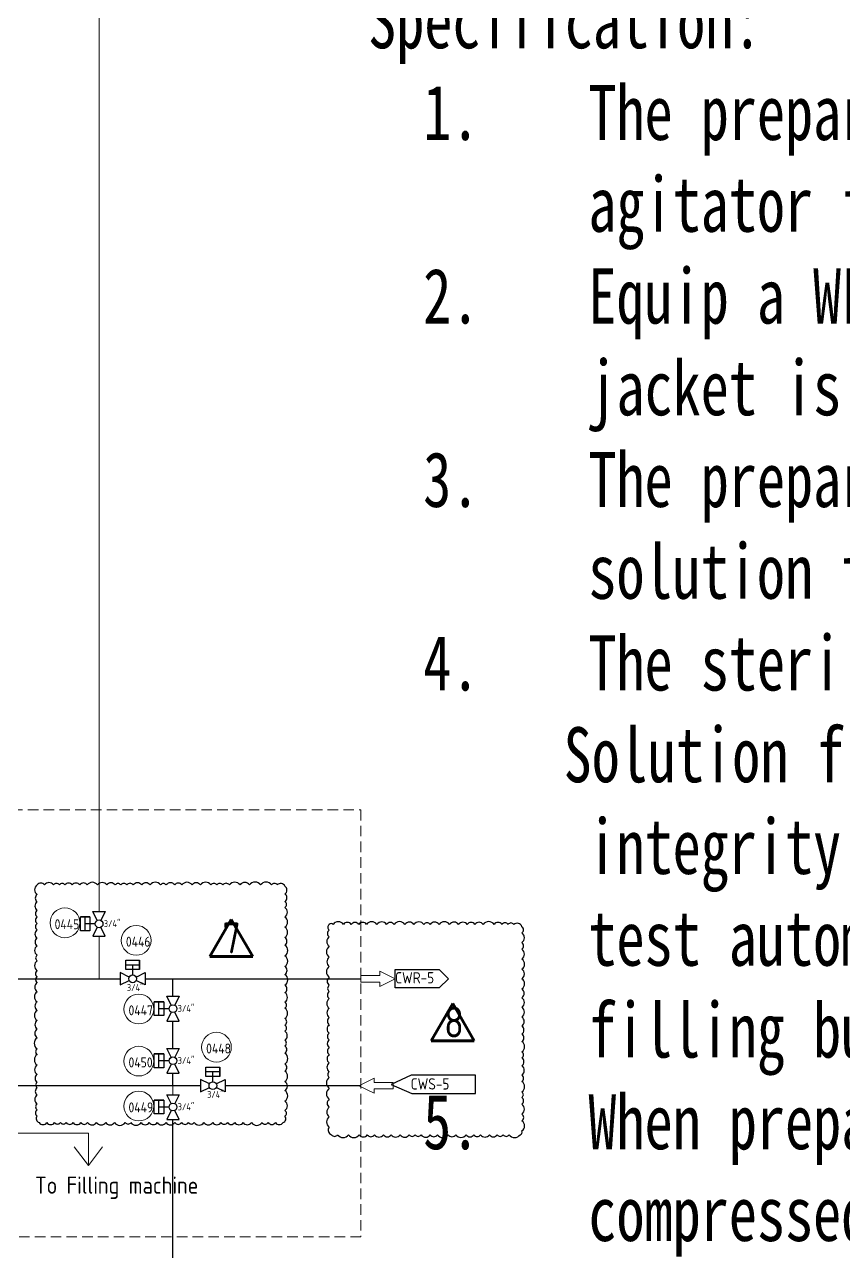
# Model space of a CAD drawing. Header units: millimetres. Extents: x -68339142 to 208, y -167 to 82456658.
# Drawn here: x -68325444 to -68324455, y 82448922 to 82450404 of the extents above; entities that cross this region are included whole.
import ezdxf

# ---------------------------------------------------------------- set-up
doc = ezdxf.new("R2010")
doc.units = ezdxf.units.MM
doc.header["$MEASUREMENT"] = 0
doc.linetypes.add('HIDDEN', pattern=[9.525, 6.35, -3.175])
doc.layers.add('Langurage', color=7, linetype='Continuous', lineweight=0)
doc.layers.add('Modle', color=161, linetype='Continuous', lineweight=70)
for name, color, linetype in [('冷冻水出', 52, 'Continuous'), ('压缩空气', 130, 'Continuous'), ('排管', 10, 'Continuous'), ('药液', 210, 'Continuous')]:
    doc.layers.add(name, color=color, linetype=linetype)
doc.styles.add('I(3.5)', font='simfang.ttf', dxfattribs={"width": 0.75})
doc.styles.get("Standard").update_dxf_attribs({"font": 'gbenor.shx', "bigfont": 'gbcbig.shx'})

# ---------------------------------------------------------------- blocks, each defined once
blk = doc.blocks.new('*U463')
at = {"color": 0}
for p, q in [((-5.6, 11.2), (5.6, 11.2)), ((-1.6, 3.1), (-5.6, 11.2)), ((5.6, 11.2), (1.6, 3.1)), ((-16.9, -6.3), (-16.9, 6.3)), ((-12.7, -6.3), (-12.7, 6.3)), ((-8.4, 6.3), (-8.4, -6.3)), ((-8.4, -6.3), (-16.9, -6.3)), ((-3.5, 0), (-12.7, 0)), ((-1.6, -3.1), (-5.6, -11.3)), ((5.6, -11.3), (1.6, -3.1)), ((-5.6, -11.3), (5.6, -11.3))]:
    blk.add_line(p, q, dxfattribs=at)
blk.add_lwpolyline([(-8.4, 6.3), (-8.4, 6.3), (-16.9, 6.3), (-16.9, 6.3)], close=True, dxfattribs=at)
at = {"color": 1, "linetype": 'ByBlock', "lineweight": 9}
blk.add_circle((-30.9, 0.9), 13.5, dxfattribs=at)
at = {"color": 0}
blk.add_circle((0, 0), 3.52, dxfattribs=at)
at = {"color": 1, "linetype": 'ByBlock', "lineweight": 9}
for tag, p, height, flags in [('YQJ_CODE', (-37.9, 3.3), 9, 2), ('YQJ_ITEMID', (12.3, -9.3), 5, 1), ('YQJ_CLASS_NAME', (12.3, -15), 5, 1), ('供电电源', (13.4, -26.4), 5, 1), ('品牌', (13.5, -20.6), 5, 1), ('控制方式', (13.7, -33.1), 5, 1), ('输出信号类型2', (14, -46.4), 5, 1), ('输出信号类型1', (14.2, -39.4), 5, 1)]:
    blk.add_attdef(tag, p, '', height=height, dxfattribs=dict(at, flags=flags))
for tag, p, height in [('YQJ_NO', (-40.3, -4.8), 9), ('尺寸', (4.2, -3), 6.3)]:
    blk.add_attdef(tag, p, '', height=height, dxfattribs=at)
blk = doc.blocks.new('*U466')
at = {"color": 0}
for p, q in [((-5.6, 11.2), (5.6, 11.2)), ((-1.6, 3.1), (-5.6, 11.2)), ((5.6, 11.2), (1.6, 3.1)), ((-16.9, -6.3), (-16.9, 6.3)), ((-12.7, -6.3), (-12.7, 6.3)), ((-8.4, 6.3), (-8.4, -6.3)), ((-8.4, -6.3), (-16.9, -6.3)), ((-3.5, 0), (-12.7, 0)), ((-1.6, -3.1), (-5.6, -11.3)), ((5.6, -11.3), (1.6, -3.1)), ((-5.6, -11.3), (5.6, -11.3))]:
    blk.add_line(p, q, dxfattribs=at)
blk.add_lwpolyline([(-8.4, 6.3), (-8.4, 6.3), (-16.9, 6.3), (-16.9, 6.3)], close=True, dxfattribs=at)
at = {"color": 1, "linetype": 'ByBlock', "lineweight": 9}
blk.add_circle((-30.9, -0.3), 13.5, dxfattribs=at)
at = {"color": 0}
blk.add_circle((0, 0), 3.52, dxfattribs=at)
at = {"color": 1, "linetype": 'ByBlock', "lineweight": 9}
for tag, p, height, flags in [('YQJ_CODE', (-37.9, 2.1), 9, 2), ('YQJ_ITEMID', (12.3, -9.3), 5, 1), ('YQJ_CLASS_NAME', (12.3, -15), 5, 1), ('供电电源', (13.4, -26.4), 5, 1), ('品牌', (13.5, -20.6), 5, 1), ('控制方式', (13.7, -33.1), 5, 1), ('输出信号类型2', (14, -46.4), 5, 1), ('输出信号类型1', (14.2, -39.4), 5, 1)]:
    blk.add_attdef(tag, p, '', height=height, dxfattribs=dict(at, flags=flags))
for tag, p, height in [('YQJ_NO', (-40.3, -6), 9), ('尺寸', (4.2, -3), 6.3)]:
    blk.add_attdef(tag, p, '', height=height, dxfattribs=at)
blk = doc.blocks.new('*U46')
at = {"color": 0}
for p, q in [((-6.3, 8.4), (-6.3, 16.9)), ((-6.3, 16.9), (6.3, 16.9)), ((-6.3, 12.7), (6.3, 12.7)), ((0, 3.5), (0, 12.7)), ((-3.1, 1.6), (-11.3, 5.6)), ((-11.3, 5.6), (-11.3, -5.6)), ((6.3, 8.4), (-6.3, 8.4)), ((3.1, 1.6), (11.2, 5.6)), ((11.2, 5.6), (11.2, -5.6)), ((-11.3, -5.6), (-3.1, -1.6)), ((11.2, -5.6), (3.1, -1.6))]:
    blk.add_line(p, q, dxfattribs=at)
blk.add_lwpolyline([(6.3, 8.4), (6.3, 8.4), (6.3, 16.9), (6.3, 16.9)], close=True, dxfattribs=at)
at = {"color": 1, "linetype": 'ByBlock', "lineweight": 9}
blk.add_circle((3.2, 34.9), 13.5, dxfattribs=at)
at = {"color": 0}
blk.add_circle((0, 0), 3.52, dxfattribs=at)
at = {"color": 1, "linetype": 'ByBlock', "lineweight": 9}
for tag, p, height, flags in [('YQJ_CODE', (-3.8, 37.3), 9, 2), ('YQJ_ITEMID', (12.3, -9.3), 5, 1), ('YQJ_CLASS_NAME', (12.3, -15), 5, 1), ('供电电源', (13.4, -26.4), 5, 1), ('品牌', (13.5, -20.6), 5, 1), ('控制方式', (13.7, -33.1), 5, 1), ('输出信号类型2', (14, -46.4), 5, 1), ('输出信号类型1', (14.2, -39.4), 5, 1)]:
    blk.add_attdef(tag, p, '', height=height, dxfattribs=dict(at, flags=flags))
for tag, p, height in [('YQJ_NO', (-6.2, 29.2), 9), ('尺寸', (-5.3, -11.1), 6.3)]:
    blk.add_attdef(tag, p, '', height=height, dxfattribs=at)
blk = doc.blocks.new('Outlet_v1')
at = {"lineweight": 0}
for p, q in [((-82.6, -0.1), (-45.6, 18.5)), ((-45.6, 7.7), (-45.6, 18.5)), ((0, 7.7), (-45.6, 7.7)), ((0, -7.7), (0, 7.7)), ((-82.6, -0.1), (-45.5, -18.5)), ((0, -7.7), (-45.5, -7.8)), ((-45.5, -18.5), (-45.5, -7.8))]:
    blk.add_line(p, q, dxfattribs=at)
blk = doc.blocks.new('LINK_LEFT_0')
at = {"color": 4}
blk.add_lwpolyline([(106.4, 22.2), (128.6, 0), (106.4, -22.2), (0, -22.2), (0, 0), (0, 22.2), (106.4, 22.2)], dxfattribs=at)
blk.add_attdef('ID', (0, -11.1), '', height=27.2, dxfattribs=at)
blk = doc.blocks.new('LINK_01')
at = {"color": 4}
blk.add_lwpolyline([(-155.2, 22.2), (-203.5, 0), (-153.4, -22.2), (0, -22.2), (0, 0), (0, 22.2), (-155.2, 22.2)], dxfattribs=at)
blk.add_attdef('ID', (-156.3, -12.4), '', height=27.2, dxfattribs=at)

msp = doc.modelspace()

# ---------------------------------------------------------------- linework, layer by layer
msp.add_line((-68325264.72251, 82449250.93412), (-68325037.74594, 82449250.93412))
at = {"color": 5}
for p, q in [((-68325565.89365, 82449121.88019), (-68325231.46194, 82449121.88019)), ((-68325201.51444, 82449121.88019), (-68325037.74594, 82449121.88019))]:
    msp.add_line(p, q, dxfattribs=at)
for points in [[(-68325428.78573, 82449364.30507, 0.52056705), (-68325428.78573, 82449352.64924, 0.52056705), (-68325428.78573, 82449344.01759, 0.52056705), (-68325428.78573, 82449333.69928, 0.52056705), (-68325428.78573, 82449325.66213, 0.52056705), (-68325428.78573, 82449317.64898, 0.52056705), (-68325428.78573, 82449310.03217, 0.52056705), (-68325428.78573, 82449299.94255, 0.52056705), (-68325428.78573, 82449290.76075, 0.52056705), (-68325428.78573, 82449279.47134, 0.52056705), (-68325428.78573, 82449272.73835, 0.52056705), (-68325428.78573, 82449260.72443, 0.52056705), (-68325428.78573, 82449253.45493, 0.52056705), (-68325428.78573, 82449246.38277, 0.52056705), (-68325428.78573, 82449235.35318, 0.52056705), (-68325428.78573, 82449223.18179, 0.52056705), (-68325428.78573, 82449212.80386, 0.52056705), (-68325428.78573, 82449200.62922, 0.52056705), (-68325428.78573, 82449190.36299, 0.52056705), (-68325428.78573, 82449179.67623, 0.52056705), (-68325428.78573, 82449166.42285, 0.52056705), (-68325428.78573, 82449159.4276, 0.52056705), (-68325428.78573, 82449146.76303, 0.52056705), (-68325428.78573, 82449135.45348, 0.52056705), (-68325428.78573, 82449126.05093, 0.52056705), (-68325428.78573, 82449119.30471, 0.52056705), (-68325428.78573, 82449110.5809, 0.52056705), (-68325428.78573, 82449099.7804, 0.52056705), (-68325428.78573, 82449092.67813, 0.52056705), (-68325428.78573, 82449085.08756, 0.52056705), (-68325426.28586, 82449077.27666, 0.52056705), (-68325417.12339, 82449077.27666, 0.52056705), (-68325407.58656, 82449077.27666, 0.52056705), (-68325400.52437, 82449077.27666, 0.52056705), (-68325393.6282, 82449077.27666, 0.52056705), (-68325385.20042, 82449077.27666, 0.52056705), (-68325375.9295, 82449077.27666, 0.52056705), (-68325367.7833, 82449077.27666, 0.52056705), (-68325356.96551, 82449077.27666, 0.52056705), (-68325345.92432, 82449077.27666, 0.52056705), (-68325335.32198, 82449077.27666, 0.52056705), (-68325322.26332, 82449077.27666, 0.52056705), (-68325315.49187, 82449077.27666, 0.52056705), (-68325303.27836, 82449077.27666, 0.52056705), (-68325293.28192, 82449077.27666, 0.52056705), (-68325283.84641, 82449077.27666, 0.52056705), (-68325273.10023, 82449077.27666, 0.52056705), (-68325262.47674, 82449077.27666, 0.52056705), (-68325254.32301, 82449077.27666, 0.52056705), (-68325246.0177, 82449077.27666, 0.52056705), (-68325239.08064, 82449077.27666, 0.52056705), (-68325227.2421, 82449077.27666, 0.52056705), (-68325216.66764, 82449077.27666, 0.52056705), (-68325206.77924, 82449077.27666, 0.52056705), (-68325198.92744, 82449077.27666, 0.52056705), (-68325190.09314, 82449077.27666, 0.52056705), (-68325179.92112, 82449077.27666, 0.52056705), (-68325169.99325, 82449077.27666, 0.52056705), (-68325157.17975, 82449077.27666, 0.52056705), (-68325149.86303, 82449077.27666, 0.52056705), (-68325141.06068, 82449077.27666, 0.52056705), (-68325131.79608, 82449077.27666, 0.52056705), (-68325129.4819, 82449085.03298, 0.52056705), (-68325129.4819, 82449091.92507, 0.52056705), (-68325129.4819, 82449103.18172, 0.52056705), (-68325129.4819, 82449115.87722, 0.52056705), (-68325129.4819, 82449126.93326, 0.52056705), (-68325129.4819, 82449139.39153, 0.52056705), (-68325129.4819, 82449147.97964, 0.52056705), (-68325129.4819, 82449161.13678, 0.52056705), (-68325129.4819, 82449169.80587, 0.52056705), (-68325129.4819, 82449176.66236, 0.52056705), (-68325129.4819, 82449187.6474, 0.52056705), (-68325129.4819, 82449194.92402, 0.52056705), (-68325129.4819, 82449203.04642, 0.52056705), (-68325129.4819, 82449215.54599, 0.52056705), (-68325129.4819, 82449222.60614, 0.52056705), (-68325129.4819, 82449234.27174, 0.52056705), (-68325129.4819, 82449243.16768, 0.52056705), (-68325129.4819, 82449256.17508, 0.52056705), (-68325129.4819, 82449265.9469, 0.52056705), (-68325129.4819, 82449278.60883, 0.52056705), (-68325129.4819, 82449291.61562, 0.52056705), (-68325129.4819, 82449300.85011, 0.52056705), (-68325129.4819, 82449313.36005, 0.52056705), (-68325129.4819, 82449325.59391, 0.52056705), (-68325129.4819, 82449337.06032, 0.52056705), (-68325129.4819, 82449344.45272, 0.52056705), (-68325129.4819, 82449353.34825, 0.52056705), (-68325129.4819, 82449362.76464, 0.52056705), (-68325138.74888, 82449364.30507, 0.52056705), (-68325145.72562, 82449364.30507, 0.52056705), (-68325158.89273, 82449364.30507, 0.52056705), (-68325172.21528, 82449364.30507, 0.52056705), (-68325183.76104, 82449364.30507, 0.52056705), (-68325196.63558, 82449364.30507, 0.52056705), (-68325204.65951, 82449364.30507, 0.52056705), (-68325211.76462, 82449364.30507, 0.52056705), (-68325218.89293, 82449364.30507, 0.52056705), (-68325231.58415, 82449364.30507, 0.52056705), (-68325241.7281, 82449364.30507, 0.52056705), (-68325253.97477, 82449364.30507, 0.52056705), (-68325262.54294, 82449364.30507, 0.52056705), (-68325272.88668, 82449364.30507, 0.52056705), (-68325279.79384, 82449364.30507, 0.52056705), (-68325292.33959, 82449364.30507, 0.52056705), (-68325302.31935, 82449364.30507, 0.52056705), (-68325312.60856, 82449364.30507, 0.52056705), (-68325320.48518, 82449364.30507, 0.52056705), (-68325327.66721, 82449364.30507, 0.52056705), (-68325334.55422, 82449364.30507, 0.52056705), (-68325344.65381, 82449364.30507, 0.52056705), (-68325355.89032, 82449364.30507, 0.52056705), (-68325368.12152, 82449364.30507, 0.52056705), (-68325377.30109, 82449364.30507, 0.52056705), (-68325386.39479, 82449364.30507, 0.52056705), (-68325395.13, 82449364.30507, 0.52056705), (-68325401.79972, 82449364.30507, 0.52056705), (-68325409.05946, 82449364.30507, 0.52056705), (-68325419.78895, 82449364.30507, 0.52056705)], [(-68325075.99731, 82449316.60496, 0.52056705), (-68325075.99731, 82449309.8093, 0.52056705), (-68325075.99731, 82449301.52373, 0.52056705), (-68325075.99731, 82449290.2388, 0.52056705), (-68325075.99731, 82449277.00109, 0.52056705), (-68325075.99731, 82449265.87506, 0.52056705), (-68325075.99731, 82449252.78282, 0.52056705), (-68325075.99731, 82449243.09849, 0.52056705), (-68325075.99731, 82449235.48351, 0.52056705), (-68325075.99731, 82449226.98573, 0.52056705), (-68325075.99731, 82449215.21678, 0.52056705), (-68325075.99731, 82449204.18617, 0.52056705), (-68325075.99731, 82449195.32888, 0.52056705), (-68325075.99731, 82449185.29317, 0.52056705), (-68325075.99731, 82449177.25094, 0.52056705), (-68325075.99731, 82449167.74035, 0.52056705), (-68325075.99731, 82449159.44115, 0.52056705), (-68325075.99731, 82449149.39669, 0.52056705), (-68325075.99731, 82449138.66394, 0.52056705), (-68325075.99731, 82449131.87113, 0.52056705), (-68325075.99731, 82449118.65316, 0.52056705), (-68325075.99731, 82449105.4712, 0.52056705), (-68325075.99731, 82449095.73457, 0.52056705), (-68325075.99731, 82449084.1589, 0.52056705), (-68325075.99731, 82449071.80623, 0.52056705), (-68325073.23187, 82449062.51096, 0.52056705), (-68325065.84232, 82449062.51096, 0.52056705), (-68325052.84021, 82449062.51096, 0.52056705), (-68325039.68043, 82449062.51096, 0.52056705), (-68325030.02641, 82449062.51096, 0.52056705), (-68325021.28041, 82449062.51096, 0.52056705), (-68325010.62864, 82449062.51096, 0.52056705), (-68325001.29018, 82449062.51096, 0.52056705), (-68324990.40789, 82449062.51096, 0.52056705), (-68324979.42021, 82449062.51096, 0.52056705), (-68324972.27155, 82449062.51096, 0.52056705), (-68324965.09767, 82449062.51096, 0.52056705), (-68324954.01009, 82449062.51096, 0.52056705), (-68324945.17519, 82449062.51096, 0.52056705), (-68324932.41316, 82449062.51096, 0.52056705), (-68324923.17866, 82449062.51096, 0.52056705), (-68324910.74258, 82449062.51096, 0.52056705), (-68324901.24013, 82449062.51096, 0.52056705), (-68324893.20054, 82449062.51096, 0.52056705), (-68324882.56341, 82449062.51096, 0.52056705), (-68324873.26869, 82449062.51096, 0.52056705), (-68324865.86307, 82449062.51096, 0.52056705), (-68324858.67759, 82449062.51096, 0.52056705), (-68324845.5939, 82449062.51096, 0.52056705), (-68324843.35608, 82449067.22546, 0.52056705), (-68324843.35608, 82449079.38973, 0.52056705), (-68324843.35608, 82449087.60897, 0.52056705), (-68324843.35608, 82449099.48881, 0.52056705), (-68324843.35608, 82449107.55038, 0.52056705), (-68324843.35608, 82449114.32305, 0.52056705), (-68324843.35608, 82449126.95242, 0.52056705), (-68324843.35608, 82449134.76394, 0.52056705), (-68324843.35608, 82449145.94368, 0.52056705), (-68324843.35608, 82449155.42659, 0.52056705), (-68324843.35608, 82449162.65155, 0.52056705), (-68324843.35608, 82449175.07095, 0.52056705), (-68324843.35608, 82449184.18174, 0.52056705), (-68324843.35608, 82449193.78795, 0.52056705), (-68324843.35608, 82449204.68795, 0.52056705), (-68324843.35608, 82449216.56656, 0.52056705), (-68324843.35608, 82449227.99737, 0.52056705), (-68324843.35608, 82449238.77224, 0.52056705), (-68324843.35608, 82449251.11494, 0.52056705), (-68324843.35608, 82449262.47739, 0.52056705), (-68324843.35608, 82449274.70941, 0.52056705), (-68324843.35608, 82449286.58437, 0.52056705), (-68324843.35608, 82449294.66038, 0.52056705), (-68324843.35608, 82449306.42282, 0.52056705), (-68324843.35608, 82449313.88663, 0.52056705), (-68324853.15949, 82449316.60496, 0.52056705), (-68324860.02067, 82449316.60496, 0.52056705), (-68324867.32578, 82449316.60496, 0.52056705), (-68324876.90534, 82449316.60496, 0.52056705), (-68324890.19411, 82449316.60496, 0.52056705), (-68324900.0402, 82449316.60496, 0.52056705), (-68324909.31823, 82449316.60496, 0.52056705), (-68324919.84651, 82449316.60496, 0.52056705), (-68324930.74345, 82449316.60496, 0.52056705), (-68324943.23874, 82449316.60496, 0.52056705), (-68324954.30699, 82449316.60496, 0.52056705), (-68324961.77528, 82449316.60496, 0.52056705), (-68324973.68279, 82449316.60496, 0.52056705), (-68324984.69692, 82449316.60496, 0.52056705), (-68324997.75701, 82449316.60496, 0.52056705), (-68325006.66882, 82449316.60496, 0.52056705), (-68325018.45995, 82449316.60496, 0.52056705), (-68325031.0995, 82449316.60496, 0.52056705), (-68325040.36268, 82449316.60496, 0.52056705), (-68325049.36747, 82449316.60496, 0.52056705), (-68325058.95191, 82449316.60496, 0.52056705), (-68325071.45697, 82449316.60496, 0.52056705)]]:
    msp.add_lwpolyline(points, format="xyb", close=True)
at = {"layer": 'Langurage', "linetype": 'HIDDEN', "ltscale": 2}
msp.add_lwpolyline([(-68325687.56981, 82449280.48579), (-68325687.56981, 82449454.85981), (-68325037.74594, 82449454.85981), (-68325037.74594, 82448939.1853), (-68325687.56981, 82448939.1853), (-68325687.56981, 82449127.71926)], dxfattribs=at)
at = {"layer": 'Modle'}
for p, q in [((-68325220.23332, 82449277.8483), (-68325194.31179, 82449322.74572)), ((-68325168.39025, 82449277.8483), (-68325194.31179, 82449322.74572)), ((-68325220.23332, 82449277.8483), (-68325168.39025, 82449277.8483)), ((-68324952.75115, 82449176.17796), (-68324926.82962, 82449221.07537)), ((-68324900.90808, 82449176.17796), (-68324926.82962, 82449221.07537)), ((-68324952.75115, 82449176.17796), (-68324900.90808, 82449176.17796))]:
    msp.add_line(p, q, dxfattribs=at)
at = {"layer": '冷冻水出'}
for p, q in [((-68325515.91325, 82449250.93412), (-68325328.335, 82449250.93412)), ((-68325298.3875, 82449250.93412), (-68325264.72251, 82449250.93412)), ((-68325264.72251, 82449229.86106), (-68325264.72251, 82449250.93412)), ((-68325264.72251, 82449166.95909), (-68325264.72251, 82449199.87729)), ((-68325264.72251, 82449121.88019), (-68325264.72251, 82449136.97532))]:
    msp.add_line(p, q, dxfattribs=at)
at = {"layer": '压缩空气', "lineweight": 9}
for p, q in [((-68325353.92642, 82449332.32219), (-68325353.92642, 82450536.06101)), ((-68325353.92642, 82449250.93412), (-68325353.92642, 82449302.33842))]:
    msp.add_line(p, q, dxfattribs=at)
at = {"layer": '排管', "lineweight": 9}
msp.add_line((-68325264.72251, 82449121.88019), (-68325264.72251, 82449111.06087), dxfattribs=at)
at = {"layer": '排管'}
msp.add_line((-68325264.72251, 82448633.02032), (-68325264.72251, 82449081.0771), dxfattribs=at)
at = {"layer": '药液', "color": 6, "lineweight": 9}
for p, q in [((-68325484.41268, 82449064.45389), (-68325366.76365, 82449064.45389)), ((-68325366.76365, 82449025.28771), (-68325366.76365, 82449064.45389)), ((-68325366.76365, 82449025.28771), (-68325383.91611, 82449047.83771)), ((-68325366.76365, 82449025.28771), (-68325349.61119, 82449047.83771))]:
    msp.add_line(p, q, dxfattribs=at)

# ---------------------------------------------------------------- block references
ref = msp.add_blockref('*U463', (-68325353.92642, 82449317.33031), dxfattribs=dict(xscale=1.332611986045726, yscale=1.332611986045726, zscale=1.332611986045726))
ref.add_attrib('YQJ_NO', '0445', (-68325407.62329, 82449310.89433), dxfattribs={"color": 1, "linetype": 'ByBlock', "lineweight": 9, "height": 11.993508})
ref.add_attrib('尺寸', '3/4"', (-68325348.27379, 82449313.39769), dxfattribs={"color": 1, "linetype": 'ByBlock', "lineweight": 9, "height": 8.395456})
ref = msp.add_blockref('*U46', (-68325313.36125, 82449250.93457), dxfattribs=dict(xscale=1.331, yscale=1.331, zscale=1.331))
ref.add_attrib('YQJ_NO', '0446', (-68325321.57944, 82449289.80717), dxfattribs={"color": 1, "linetype": 'ByBlock', "lineweight": 9, "height": 11.979})
ref.add_attrib('尺寸', '3/4"', (-68325320.43916, 82449236.11706), dxfattribs={"color": 1, "linetype": 'ByBlock', "lineweight": 9, "height": 8.3853})
at = {"xscale": 0.5, "yscale": 0.5, "rotation": 180}
msp.add_blockref('Outlet_v1', (-68325037.74594, 82449250.93412), dxfattribs=at)
at = {"xscale": 0.5, "yscale": 0.5}
for name, p, values in [('LINK_LEFT_0', (-68324996.45476, 82449250.96411), {'ID': 'CWR-5'}), ('LINK_01', (-68324899.47081, 82449123.37943), {'ID': 'CWS-5'})]:
    msp.add_blockref(name, p, dxfattribs=at).add_auto_attribs(values)
ref = msp.add_blockref('*U466', (-68325264.72251, 82449214.86918), dxfattribs=dict(xscale=1.332611986045726, yscale=1.332611986045726, zscale=1.332611986045726))
ref.add_attrib('YQJ_NO', '0447', (-68325318.38372, 82449206.88842), dxfattribs={"color": 1, "linetype": 'ByBlock', "lineweight": 9, "height": 11.993508})
ref.add_attrib('尺寸', '3/4"', (-68325259.06989, 82449210.93656), dxfattribs={"color": 1, "linetype": 'ByBlock', "lineweight": 9, "height": 8.395456})
ref = msp.add_blockref('*U46', (-68325216.48818, 82449121.88064), dxfattribs=dict(xscale=1.331, yscale=1.331, zscale=1.331))
ref.add_attrib('YQJ_NO', '0448', (-68325224.70637, 82449160.75324), dxfattribs={"color": 1, "linetype": 'ByBlock', "lineweight": 9, "height": 11.979})
ref.add_attrib('尺寸', '3/4"', (-68325223.56609, 82449107.06314), dxfattribs={"color": 1, "linetype": 'ByBlock', "lineweight": 9, "height": 8.3853})
ref = msp.add_blockref('*U466', (-68325264.72251, 82449151.96721), dxfattribs=dict(xscale=1.332611986045726, yscale=1.332611986045726, zscale=1.332611986045726))
ref.add_attrib('YQJ_NO', '0450', (-68325318.38372, 82449143.98646), dxfattribs={"color": 1, "linetype": 'ByBlock', "lineweight": 9, "height": 11.993508})
ref.add_attrib('尺寸', '3/4"', (-68325259.06989, 82449148.03459), dxfattribs={"color": 1, "linetype": 'ByBlock', "lineweight": 9, "height": 8.395456})
msp.add_blockref('Outlet_v1', (-68324998.92415, 82449121.87028), dxfattribs=at)
ref = msp.add_blockref('*U463', (-68325264.72251, 82449096.06899), dxfattribs=dict(xscale=1.332611986045726, yscale=1.332611986045726, zscale=1.332611986045726))
ref.add_attrib('YQJ_NO', '0449', (-68325318.41938, 82449089.63301), dxfattribs={"color": 1, "linetype": 'ByBlock', "lineweight": 9, "height": 11.993508})
ref.add_attrib('尺寸', '3/4"', (-68325259.06989, 82449092.13638), dxfattribs={"color": 1, "linetype": 'ByBlock', "lineweight": 9, "height": 8.395456})

# ---------------------------------------------------------------- texts
at = {"color": 4, "insert": (-68325029.04848, 82450441.48411), "char_height": 66.4829468, "attachment_point": 1, "style": 'I(3.5)'}
msp.add_mtext_dynamic_manual_height_columns('{\\C256;Specification:\\P\\pi-199.44884,l265.93179,t265.93179;1.^IThe prepared solution is easy to dissolve and viscosity is low (water-like). Equip low force magnetic agitator for tanks for mixing and dissolving solution.\\P2.^IEquip a WFI heat exchanger for WFI dosing for instantaneous cooling (From 85℃ to 25℃） to save time. Tank jacket is used to control temperature in vessel.\\P3.^IThe preparation vessel solution transfer is done by using compressed air/ nitrogen and the holding vessel solution transfer is done by using compressed air/ nitrogen.\\P4.^IThe sterilization filter can do integrity test in place(before and after use).\\P     Solution filters (in preparation system) will conduct integrity test automatically in place. Waste water of integrity test will drain to T05 10L air tank; The police filter (in the isolator) can conduct integrity test automatically in place, Waste water of integrity test will drain to T04 filling buffet tank(The filling buffer tank will be purged after the test).\\P5.^IWhen preparation tank is doing CIP/SIP and drying by compressed air, the holding tank can do filling by compressed air/ nitrogen; When holding tank is doing CIP/SIP and drying by compressed air, the preparation tank can do preparation and do nitrogen bubbling.\\P\\pi0,l0,tz;       The P1 and P2 preparation vessels can be configured such that when the P1 vessel is in the  preparation stage,   the P2 vessel is in the cleaning and sterilization process.(The system cannot achieve the working conditions where the preparation vessel is being cleaned and the storage tank is undergoing sterilization)\\P\\pi-199.44884,l265.93179,t265.93179;6.^IThis preparation system consists of functions including dosing WFI, solution mixing, temperature control by jacket, nitrogen bubbling, solution sampling, solution transfer, solution filtration and integrity test( Online integrity test of liquid filter, offline integrity test of air filter).\\P7.^ICIP step: PW rinsing, Detergent circulation cleaning,WFI rinsing, conductivity judgment for cleaning effect.}', width=3907.4744922, gutter_width=332.41473, heights=[3057.92654], dxfattribs=at)
at = {"color": 3, "lineweight": 9, "insert": (-68325431.25582, 82449012.07421), "char_height": 20.8051906, "width": 200.1878986, "attachment_point": 1}
msp.add_mtext('To Filling machine', dxfattribs=at)
at = {"layer": 'Modle'}
for s, p in [('7', (-68325204.91174, 82449281.69976)), ('8', (-68324937.42957, 82449180.02941))]:
    msp.add_text(s, height=37.2908, dxfattribs=at).set_placement(p)

doc.saveas('drawing.dxf')
